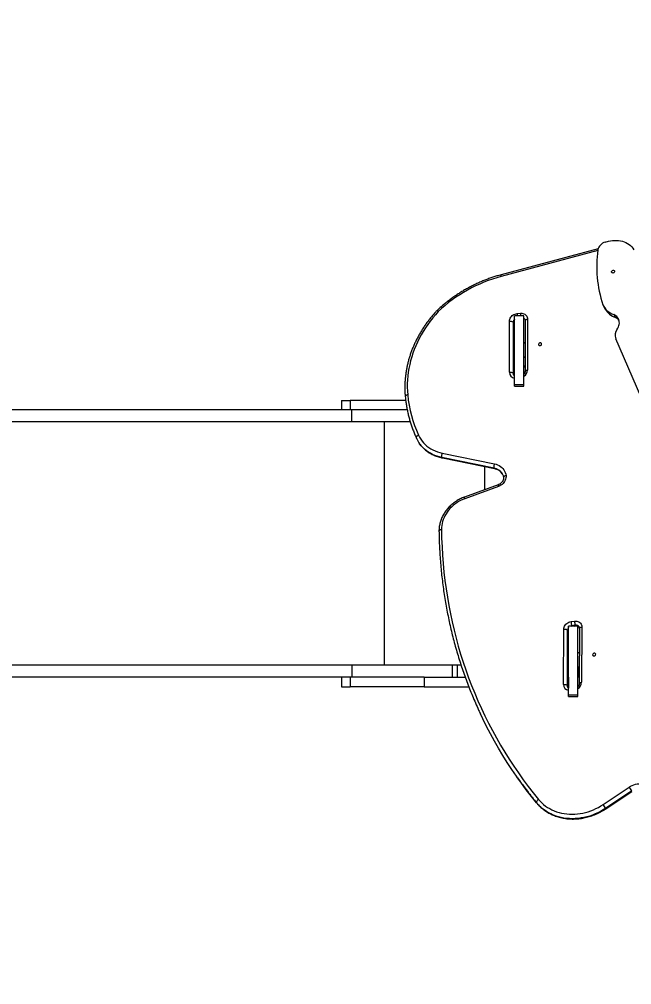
# Model space of a CAD drawing. Header units: millimetres. Extents: x -6431 to 4834, y -6422 to 4807.
# Drawn here: x -2488 to -1115, y -323 to 1842 of the extents above; entities that cross this region are included whole.
import ezdxf

# ---------------------------------------------------------------- set-up
doc = ezdxf.new("R2010")
doc.units = ezdxf.units.MM
for name, color, linetype in [('DIKOM_ОБЪЕКТ', 7, 'Continuous'), ('DIKOM_РАЗМЕР_ЗОНА', 7, 'Continuous'), ('DIKOM_РАЗМЕР_ОБЪЕКТА', 7, 'Continuous')]:
    doc.layers.add(name, color=color, linetype=linetype)
doc.styles.add('style1', font='arial.ttf', dxfattribs={"width": 0.8})
doc.dimstyles.new('1-50', dxfattribs={"dimtxt": 300, "dimasz": 200, "dimexe": 100, "dimexo": 0, "dimgap": 100, "dimtad": 0, "dimdec": 0, "dimtxsty": 'style1', "dimcen": 0, "dimclrd": 7, "dimclre": 7, "dimadec": 1, "dimazin": 2, "dimtfac": 1, "dimtdec": 0, "dimtmove": 1, "dimatfit": 3, "dimfxl": 0, "dimlwd": 25, "dimlwe": 18, "dimarcsym": 0})

# ---------------------------------------------------------------- blocks, each defined once
blk = doc.blocks.new('*D13')
at = {"layer": 'Defpoints', "color": 0, "transparency": 16777216}
for p in [(-3965.6, 378.4), (3334.4, -1220.4), (3334.4, -3843.4)]:
    blk.add_point(p, dxfattribs=at)
at = {"layer": 'DIKOM_РАЗМЕР_ОБЪЕКТА', "color": 7, "lineweight": 18, "transparency": 16777216}
for p, q in [((-3965.6, 378.4), (-3965.6, -3943.4)), ((3334.4, -1220.4), (3334.4, -3943.4))]:
    blk.add_line(p, q, dxfattribs=at)
at = {"layer": 'DIKOM_РАЗМЕР_ОБЪЕКТА', "color": 7, "lineweight": 25, "transparency": 16777216}
for p, q in [((-3765.6, -3843.4), (-182.1, -3843.4)), ((3134.4, -3843.4), (731.8, -3843.4))]:
    blk.add_line(p, q, dxfattribs=at)
at = {"layer": 'DIKOM_РАЗМЕР_ОБЪЕКТА', "color": 7, "transparency": 16777216}
for points in [[(-3765.6, -3810), (-3765.6, -3876.7), (-3965.6, -3843.4)], [(3134.4, -3810), (3134.4, -3876.7), (3334.4, -3843.4)]]:
    blk.add_solid(points, dxfattribs=at)
at = {"layer": 'DIKOM_РАЗМЕР_ОБЪЕКТА', "color": 0, "transparency": 16777216, "insert": (274.9, -3843.4), "char_height": 300, "attachment_point": 5, "style": 'style1'}
blk.add_mtext('7300', dxfattribs=at)
blk = doc.blocks.new('*D16')
at = {"layer": 'Defpoints', "color": 0, "transparency": 16777216}
for p in [(-5966.6, 409.6), (4834.4, -963.9), (4834.4, -6224.9)]:
    blk.add_point(p, dxfattribs=at)
at = {"layer": 'DIKOM_РАЗМЕР_ЗОНА', "color": 7, "lineweight": 18, "transparency": 16777216}
for p, q in [((-5966.6, 409.6), (-5966.6, -6324.9)), ((4834.4, -963.9), (4834.4, -6324.9))]:
    blk.add_line(p, q, dxfattribs=at)
at = {"layer": 'DIKOM_РАЗМЕР_ЗОНА', "color": 7, "lineweight": 25, "transparency": 16777216}
for p, q in [((-5766.6, -6224.9), (924.4, -6224.9)), ((4634.4, -6224.9), (2004.2, -6224.9))]:
    blk.add_line(p, q, dxfattribs=at)
at = {"layer": 'DIKOM_РАЗМЕР_ЗОНА', "color": 7, "transparency": 16777216}
for points in [[(-5766.6, -6191.5), (-5766.6, -6258.2), (-5966.6, -6224.9)], [(4634.4, -6191.5), (4634.4, -6258.2), (4834.4, -6224.9)]]:
    blk.add_solid(points, dxfattribs=at)
at = {"layer": 'DIKOM_РАЗМЕР_ЗОНА', "color": 0, "transparency": 16777216, "insert": (1464.3, -6224.9), "char_height": 300, "attachment_point": 5, "style": 'style1'}
blk.add_mtext('10800', dxfattribs=at)
blk = doc.blocks.new('*D14')
at = {"layer": 'Defpoints', "color": 0, "transparency": 16777216}
for p in [(-4591.6, 3116.9), (-1009, 3116.9), (-855.7, -3383)]:
    blk.add_point(p, dxfattribs=at)
at = {"layer": 'DIKOM_РАЗМЕР_ОБЪЕКТА', "color": 7, "lineweight": 18, "transparency": 16777216}
for p, q in [((-1009, 3116.9), (-4691.6, 3116.9)), ((-855.7, -3383), (-4691.6, -3383))]:
    blk.add_line(p, q, dxfattribs=at)
at = {"layer": 'DIKOM_РАЗМЕР_ОБЪЕКТА', "color": 7, "lineweight": 25, "transparency": 16777216}
for p, q in [((-4591.6, 2916.9), (-4591.6, 1246.2)), ((-4591.6, -3183), (-4591.6, 329))]:
    blk.add_line(p, q, dxfattribs=at)
at = {"layer": 'DIKOM_РАЗМЕР_ОБЪЕКТА', "color": 7, "transparency": 16777216}
for points in [[(-4624.9, 2916.9), (-4558.3, 2916.9), (-4591.6, 3116.9)], [(-4624.9, -3183), (-4558.3, -3183), (-4591.6, -3383)]]:
    blk.add_solid(points, dxfattribs=at)
at = {"layer": 'DIKOM_РАЗМЕР_ОБЪЕКТА', "color": 0, "transparency": 16777216, "insert": (-4591.6, 787.6), "char_height": 300, "attachment_point": 5, "rotation": 90, "style": 'style1'}
blk.add_mtext('6500', dxfattribs=at)
blk = doc.blocks.new('*D15')
at = {"layer": 'Defpoints', "color": 0, "transparency": 16777216}
for p in [(-6233.6, 4807.3), (-1204.9, 4807.3), (-909.7, -5506.6)]:
    blk.add_point(p, dxfattribs=at)
at = {"layer": 'DIKOM_РАЗМЕР_ЗОНА', "color": 7, "lineweight": 18, "transparency": 16777216}
for p, q in [((-1204.9, 4807.3), (-6333.6, 4807.3)), ((-909.7, -5506.6), (-6333.6, -5506.6))]:
    blk.add_line(p, q, dxfattribs=at)
at = {"layer": 'DIKOM_РАЗМЕР_ЗОНА', "color": 7, "lineweight": 25, "transparency": 16777216}
for p, q in [((-6233.6, 4607.3), (-6233.6, 1218.5)), ((-6233.6, -5306.6), (-6233.6, 138.7))]:
    blk.add_line(p, q, dxfattribs=at)
at = {"layer": 'DIKOM_РАЗМЕР_ЗОНА', "color": 7, "transparency": 16777216}
for points in [[(-6267, 4607.3), (-6200.3, 4607.3), (-6233.6, 4807.3)], [(-6267, -5306.6), (-6200.3, -5306.6), (-6233.6, -5506.6)]]:
    blk.add_solid(points, dxfattribs=at)
at = {"layer": 'DIKOM_РАЗМЕР_ЗОНА', "color": 0, "transparency": 16777216, "insert": (-6233.6, 678.6), "char_height": 300, "attachment_point": 5, "rotation": 90, "style": 'style1'}
blk.add_mtext('10300', dxfattribs=at)

msp = doc.modelspace()

# ---------------------------------------------------------------- linework, layer by layer
at = {"layer": 'DIKOM_ОБЪЕКТ', "color": 7, "linetype": 'Continuous', "lineweight": 15}
for p, q in [((-1174.1, 1342.3), (-1166.4, 1344.4)), ((-1189.8, 1327.6), (-1407.4, 1269.3)), ((-1190.5, 1323.5), (-1407.4, 1265.4)), ((-1177.6, 1199.1), (-1173.7, 1192.3)), ((-1356.1, 1176.9), (-1377.1, 1176.9)), ((-1377.1, 1022.9), (-1377.1, 1176.9)), ((-1371.3, 1182.3), (-1363.6, 1182.9)), ((-1356.1, 1022.9), (-1356.1, 1176.9)), ((-1348.2, 1169.8), (-1348.2, 1055.6)), ((-1154.9, 1179.9), (-1151, 1173.2)), ((-1388.7, 1050.5), (-1388.7, 1165.1)), ((-1380.2, 1162.8), (-1380.2, 1048.2)), ((-1379.9, 1162.4), (-1380.2, 1162.8)), ((-1379.9, 1047.8), (-1379.9, 1162.4)), ((-1379.7, 1046.9), (-1379.7, 1161.5)), ((-1353.4, 1166.6), (-1353.4, 1052.4)), ((-1377.1, 1106.2), (-1379.7, 1106.2)), ((-1355.8, 1116.2), (-1356.1, 1116.2)), ((-1059.6, 916), (-1150.4, 1125.7)), ((-1356.1, 1064.9), (-1353.4, 1064.9)), ((-1356.1, 1062.8), (-1353.4, 1062.8)), ((-1380.2, 1048.2), (-1379.9, 1047.8)), ((-1377.8, 1042.9), (-1377.1, 1042.9)), ((-1377.1, 1022.9), (-1356.1, 1022.9)), ((-1377.1, 1019.2), (-1377.1, 1022.9)), ((-1377.1, 1019.2), (-1356.1, 1019.2)), ((-1356.1, 1019.2), (-1356.1, 1022.9)), ((-1765.1, 987.2), (-1765.1, 966.2)), ((-1765.1, 987.2), (-1746.2, 987.2)), ((-1746.2, 987.2), (-1746.2, 966.2)), ((-1621.3, 987.2), (-1746.2, 987.2)), ((-1742, 966.2), (-3020.5, 966.2)), ((-1742, 939.2), (-1742, 966.2)), ((-1727.5, 966.2), (-1742, 966.2)), ((-1617.8, 966.2), (-1727.5, 966.2)), ((-1742, 939.2), (-3020.5, 939.2)), ((-1611.2, 939.2), (-1742, 939.2)), ((-1669.2, 393.2), (-1669.2, 939.2)), ((-1597.6, 903.1), (-1597.4, 902.7)), ((-1539.6, 869.1), (-1422.3, 845.4)), ((-1422.8, 835.4), (-1540.1, 859.2)), ((-1539.2, 858.4), (-1421.9, 834.6)), ((-1444.2, 787.2), (-1444.2, 839.2)), ((-1413.7, 798.3), (-1489.5, 770.6)), ((-1413.1, 794.6), (-1488.9, 766.9)), ((-1235.1, 481.2), (-1256.1, 481.2)), ((-1256.1, 327.3), (-1256.1, 481.2)), ((-1250.5, 491.3), (-1242.8, 492.2)), ((-1250, 481.2), (-1248.5, 481.5)), ((-1241, 482.9), (-1248.8, 481.9)), ((-1248.5, 481.5), (-1248.8, 481.9)), ((-1248.5, 481.5), (-1240.8, 482.4)), ((-1248.5, 481.5), (-1248.3, 481.2)), ((-1243.8, 481.2), (-1239.9, 481.7)), ((-1240.8, 482.4), (-1241, 482.9)), ((-1235.1, 327.3), (-1235.1, 481.2)), ((-1226.5, 479.1), (-1227, 355.1)), ((-1267.5, 350.2), (-1267, 474.2)), ((-1258.4, 471.9), (-1258.9, 347.8)), ((-1258.7, 347.4), (-1258.2, 471.5)), ((-1258.2, 471.5), (-1258.4, 471.9)), ((-1258.4, 346.6), (-1258, 470.6)), ((-1231.6, 476), (-1232.1, 352)), ((-1742, 393.2), (-3020.5, 393.2)), ((-1742, 393.2), (-1742, 366.2)), ((-1517, 393.2), (-1517, 366.2)), ((-1506.2, 393.2), (-1517, 393.2)), ((-1506.2, 393.2), (-1506.2, 366.2)), ((-1497.1, 393.2), (-1506.2, 393.2)), ((-1235.1, 369.2), (-1232.1, 369.2)), ((-1232.1, 369.2), (-1232.1, 387.7)), ((-1232.1, 369.2), (-1232.1, 367.1)), ((-1742, 366.2), (-3020.5, 366.2)), ((-1765.1, 366.2), (-1765.1, 345.2)), ((-1746.2, 366.2), (-1746.2, 345.2)), ((-1727.5, 366.2), (-1742, 366.2)), ((-1580.1, 366.2), (-1727.5, 366.2)), ((-1580.1, 366.2), (-1580.1, 345.2)), ((-1580.1, 366.2), (-1487.9, 366.2)), ((-1258.7, 347.4), (-1258.9, 347.8)), ((-1258.4, 366.2), (-1256.2, 366.2)), ((-1256.2, 366.2), (-1256.2, 345.2)), ((-1235.1, 367.1), (-1232.1, 367.1)), ((-1765.1, 345.2), (-1746.2, 345.2)), ((-1580.1, 345.2), (-1746.2, 345.2)), ((-1580.1, 345.2), (-1479.9, 345.2)), ((-1258.1, 345.2), (-1256.1, 345.2)), ((-1256.1, 345.2), (-1256.1, 342.1)), ((-1256.1, 327.3), (-1235.1, 327.3)), ((-1256.1, 323.5), (-1256.1, 327.3)), ((-1235.1, 323.5), (-1235.1, 327.3)), ((-1256.1, 323.5), (-1235.1, 323.5)), ((-1178.4, 81), (-1120.2, 119.9)), ((-1114.6, 111.3), (-1172.8, 72.4)), ((-1172.3, 71.4), (-1114.1, 110.3)), ((-1327.7, 84.5), (-1327.5, 84.3))]:
    msp.add_line(p, q, dxfattribs=at)
at = {"layer": 'DIKOM_ОБЪЕКТ', "color": 7, "linetype": 'Continuous', "lineweight": 15, "flags": 128}
for points in [[(-1166.4, 1344.4), (-1161.9, 1345.4), (-1157.4, 1346.1), (-1152.9, 1346.5), (-1148.4, 1346.5), (-1144, 1346.1), (-1139.7, 1345.5), (-1135.5, 1344.5), (-1131.4, 1343.1), (-1127.5, 1341.5), (-1123.9, 1339.5), (-1120.4, 1337.2), (-1117.3, 1334.7), (-1114.3, 1331.9), (-1111.7, 1328.8), (-1109.4, 1325.6)], [(-1159.2, 1274.6), (-1159.5, 1275.5), (-1159.5, 1276.5), (-1159.1, 1277.5), (-1158.4, 1278.4), (-1157.4, 1279.1), (-1156.3, 1279.4), (-1155.2, 1279.4), (-1154.2, 1279.1), (-1153.4, 1278.5), (-1152.9, 1277.6), (-1152.8, 1276.6), (-1153, 1275.6), (-1153.6, 1274.7), (-1154.4, 1273.9), (-1155.5, 1273.4), (-1156.6, 1273.2), (-1157.6, 1273.4), (-1158.5, 1273.8), (-1159.2, 1274.6)], [(-1407.4, 1265.4), (-1407.6, 1266.6), (-1407.7, 1267.6), (-1407.7, 1268.4), (-1407.6, 1269), (-1407.5, 1269.3), (-1407.4, 1269.3)], [(-1548.3, 1186.8), (-1554.6, 1179.8), (-1560.6, 1172.7), (-1566.4, 1165.3), (-1571.9, 1157.8), (-1577.1, 1150.2), (-1582, 1142.4), (-1586.6, 1134.5), (-1590.9, 1126.4), (-1595, 1118.3), (-1598.7, 1110.1), (-1602.1, 1101.8), (-1605.1, 1093.4), (-1607.9, 1085), (-1610.3, 1076.5), (-1612.4, 1068), (-1614.1, 1059.4), (-1615.5, 1050.9), (-1616.6, 1042.3), (-1617.3, 1033.8), (-1617.7, 1025.3), (-1617.8, 1016.8), (-1617.5, 1008.4), (-1616.8, 1000)], [(-1388.7, 1165.1), (-1388.6, 1167.4), (-1388, 1169.6), (-1387.1, 1171.8), (-1385.9, 1173.9), (-1384.4, 1175.8), (-1382.7, 1177.6), (-1380.7, 1179.1), (-1378.5, 1180.4), (-1376.2, 1181.3), (-1373.8, 1182), (-1371.3, 1182.3)], [(-1363.6, 1182.9), (-1361.2, 1182.9), (-1358.8, 1182.5), (-1356.5, 1181.8), (-1354.5, 1180.8), (-1352.6, 1179.5), (-1351.1, 1177.9), (-1349.8, 1176.1), (-1348.9, 1174.1), (-1348.4, 1172), (-1348.2, 1169.8)], [(-1353.4, 1166.6), (-1353.3, 1167), (-1353, 1167.7), (-1352.4, 1168.2), (-1351.6, 1168.8), (-1350.6, 1169.2), (-1349.5, 1169.5), (-1348.2, 1169.8)], [(-1147.2, 1147.3), (-1145.5, 1149.8), (-1144.2, 1152.5), (-1143.2, 1155.2), (-1142.5, 1158), (-1142.2, 1160.8), (-1142.3, 1163.5), (-1142.8, 1166.2), (-1143.6, 1168.8), (-1144.7, 1171.2), (-1146.2, 1173.4), (-1148, 1175.5), (-1150.1, 1177.2), (-1152.4, 1178.7), (-1154.9, 1179.9)], [(-1388.7, 1165.1), (-1387.4, 1165.2), (-1386, 1165.2), (-1384.7, 1165.1), (-1383.4, 1164.8), (-1382.3, 1164.4), (-1381.4, 1164), (-1380.6, 1163.4), (-1380.2, 1162.8)], [(-1379.9, 1162.4), (-1379.7, 1161.8), (-1379.7, 1161.5)], [(-1356.1, 1115.3), (-1356.1, 1115.7), (-1355.9, 1116), (-1355.6, 1116.4), (-1355.1, 1116.7), (-1354.6, 1117), (-1353.9, 1117.2), (-1353.4, 1117.4)], [(-1316.9, 1115.1), (-1317.6, 1115.9), (-1318.5, 1116.4), (-1319.6, 1116.5), (-1320.7, 1116.3), (-1321.7, 1115.8), (-1322.6, 1115), (-1323.1, 1114.1), (-1323.4, 1113.1), (-1323.2, 1112.1), (-1322.7, 1111.2), (-1321.9, 1110.6), (-1320.9, 1110.3), (-1319.8, 1110.3), (-1318.7, 1110.6), (-1317.8, 1111.3), (-1317.1, 1112.2), (-1316.7, 1113.2), (-1316.6, 1114.2), (-1316.9, 1115.1)], [(-1356.1, 1083.4), (-1356.1, 1083.8), (-1355.9, 1084.2), (-1355.6, 1084.5), (-1355.1, 1084.8), (-1354.6, 1085.1), (-1353.9, 1085.3), (-1353.4, 1085.5)], [(-1388.7, 1050.5), (-1387.4, 1050.6), (-1386, 1050.6), (-1384.7, 1050.5), (-1383.4, 1050.2), (-1382.3, 1049.8), (-1381.4, 1049.4), (-1380.6, 1048.8), (-1380.2, 1048.2)], [(-1379.9, 1047.8), (-1379.7, 1047.2), (-1379.7, 1047)], [(-1353.4, 1052.5), (-1353.3, 1052.9), (-1353, 1053.5), (-1352.4, 1054.1), (-1351.6, 1054.6), (-1350.6, 1055), (-1349.5, 1055.4), (-1348.2, 1055.6)], [(-1616.8, 1000), (-1618.2, 999.6), (-1619.4, 999.2), (-1620.5, 998.6), (-1621.4, 997.9), (-1622, 997.2), (-1622.3, 996.5), (-1622.3, 995.9)], [(-1592.7, 909.6), (-1594, 908.9), (-1595.1, 908.1), (-1596.1, 907.2), (-1596.9, 906.3), (-1597.4, 905.4), (-1597.7, 904.5), (-1597.8, 903.7), (-1597.6, 903.1)], [(-1592.7, 909.6), (-1590.4, 904.9), (-1587.7, 900.5), (-1584.7, 896.3), (-1581.4, 892.3), (-1577.7, 888.5), (-1573.8, 885), (-1569.6, 881.8), (-1565.1, 878.9), (-1560.4, 876.3), (-1555.5, 874), (-1550.4, 872.1), (-1545.1, 870.4), (-1539.6, 869.1)], [(-1540.1, 859.2), (-1545.6, 860.5), (-1550.9, 862.1), (-1556.1, 864), (-1561.1, 866.2), (-1565.9, 868.8), (-1570.5, 871.6), (-1574.8, 874.6), (-1578.9, 878), (-1582.7, 881.6), (-1586.3, 885.4), (-1589.6, 889.5), (-1590.8, 891.2)], [(-1539.6, 869.1), (-1540.1, 867.8), (-1540.4, 866.4), (-1540.7, 864.9), (-1540.8, 863.5), (-1540.8, 862.2), (-1540.7, 861), (-1540.5, 860), (-1540.1, 859.2)], [(-1422.3, 845.4), (-1422.8, 844), (-1423.1, 842.6), (-1423.4, 841.1), (-1423.5, 839.7), (-1423.5, 838.4), (-1423.4, 837.2), (-1423.2, 836.2), (-1422.8, 835.4)], [(-1422.3, 845.4), (-1418.7, 844.4), (-1415.2, 843.1), (-1411.9, 841.5), (-1408.8, 839.5), (-1406, 837.3), (-1403.6, 834.7), (-1401.4, 832), (-1399.6, 828.9), (-1398.2, 825.7), (-1397.1, 822.3), (-1396.4, 818.8)], [(-1396.4, 818.8), (-1396.3, 816.2), (-1396.5, 813.5), (-1397.2, 810.8), (-1398.2, 808.2), (-1399.5, 805.7), (-1401.1, 803.3), (-1403.1, 801.1), (-1405.3, 799.1), (-1407.7, 797.3), (-1410.3, 795.8), (-1413.1, 794.6)], [(-1413.1, 794.6), (-1413.4, 795.8), (-1413.6, 796.7), (-1413.8, 797.5), (-1413.8, 798), (-1413.7, 798.3), (-1413.7, 798.3)], [(-1488.9, 766.9), (-1493.6, 765.1), (-1498.1, 762.9), (-1502.6, 760.5), (-1506.9, 757.8), (-1511, 754.9), (-1514.9, 751.7), (-1518.6, 748.3), (-1522.1, 744.7), (-1525.3, 741), (-1528.3, 737), (-1530.9, 733), (-1533.3, 728.8), (-1535.4, 724.4), (-1537.2, 720.1), (-1538.6, 715.6), (-1539.8, 711.1), (-1540.6, 706.6), (-1541, 702.1), (-1541.1, 697.6)], [(-1488.9, 766.9), (-1489.2, 768.1), (-1489.4, 769), (-1489.6, 769.8), (-1489.6, 770.3), (-1489.6, 770.6), (-1489.5, 770.6)], [(-1541.1, 697.6), (-1542.5, 697.3), (-1543.7, 696.9), (-1544.8, 696.5), (-1545.7, 695.9), (-1546.3, 695.3), (-1546.6, 694.6), (-1546.7, 694.1)], [(-1541.1, 697.6), (-1540.7, 678.4), (-1539.9, 659.3), (-1538.8, 640.3), (-1537.3, 621.3), (-1535.5, 602.4), (-1533.3, 583.5), (-1530.8, 564.8), (-1527.9, 546.1), (-1524.7, 527.5), (-1521.1, 509), (-1517.2, 490.6), (-1512.9, 472.3), (-1508.3, 454.2), (-1503.4, 436.1), (-1498.1, 418.2), (-1492.4, 400.4), (-1486.5, 382.7), (-1480.2, 365.1), (-1473.5, 347.7), (-1466.6, 330.5), (-1459.3, 313.4), (-1451.6, 296.4), (-1443.7, 279.6), (-1435.4, 263), (-1426.8, 246.6), (-1417.9, 230.3), (-1408.6, 214.2), (-1399.1, 198.3), (-1389.2, 182.6), (-1379, 167), (-1368.5, 151.7), (-1357.8, 136.6), (-1346.7, 121.6), (-1335.3, 106.9), (-1323.6, 92.4)], [(-1267, 474.2), (-1266.8, 476.6), (-1266.2, 479), (-1265.2, 481.3), (-1263.8, 483.5), (-1262.2, 485.5), (-1260.2, 487.2), (-1258, 488.7), (-1255.6, 489.9), (-1253.1, 490.8), (-1250.5, 491.3)], [(-1248.8, 481.9), (-1250.6, 481.5), (-1251.6, 481.2)], [(-1242.8, 492.2), (-1240.2, 492.3), (-1237.7, 492.1), (-1235.4, 491.5), (-1233.2, 490.5), (-1231.2, 489.2), (-1229.6, 487.6), (-1228.2, 485.8), (-1227.2, 483.7), (-1226.6, 481.5), (-1226.5, 479.1)], [(-1231.6, 476), (-1231.6, 476.4), (-1231.3, 477.1), (-1230.7, 477.6), (-1229.9, 478.2), (-1228.9, 478.6), (-1227.7, 478.9), (-1226.5, 479.1)], [(-1267, 474.2), (-1265.7, 474.3), (-1264.3, 474.3), (-1263, 474.2), (-1261.7, 473.9), (-1260.6, 473.5), (-1259.7, 473.1), (-1258.9, 472.5), (-1258.4, 471.9)], [(-1258.2, 471.5), (-1258, 470.8), (-1258, 470.6)], [(-1235.1, 419.6), (-1235.1, 420), (-1234.9, 420.4), (-1234.6, 420.7), (-1234.1, 421), (-1233.6, 421.3), (-1232.9, 421.6), (-1232.2, 421.7), (-1231.9, 421.8)], [(-1195.7, 419), (-1196.3, 419.7), (-1197.2, 420.2), (-1198.3, 420.3), (-1199.4, 420.1), (-1200.4, 419.6), (-1201.3, 418.9), (-1201.8, 417.9), (-1202.1, 416.9), (-1201.9, 415.9), (-1201.4, 415.1), (-1200.6, 414.4), (-1199.6, 414.1), (-1198.5, 414.1), (-1197.4, 414.5), (-1196.5, 415.1), (-1195.8, 416), (-1195.4, 417), (-1195.3, 418), (-1195.7, 419)], [(-1517, 393.2), (-1528.1, 393.2), (-1539.2, 393.2), (-1550.3, 393.2), (-1561.3, 393.2), (-1572.3, 393.2), (-1583.2, 393.2), (-1594.1, 393.2), (-1604.9, 393.2), (-1615.6, 393.2), (-1626.2, 393.2), (-1636.7, 393.2), (-1647.1, 393.2), (-1657.3, 393.2), (-1667.4, 393.2), (-1677.4, 393.2), (-1687.2, 393.2), (-1696.8, 393.2), (-1706.2, 393.2), (-1715.5, 393.2), (-1724.5, 393.2), (-1733.3, 393.2), (-1742, 393.2)], [(-1235.1, 387.7), (-1235.1, 388.1), (-1234.9, 388.5), (-1234.6, 388.8), (-1234.1, 389.2), (-1233.6, 389.4), (-1232.9, 389.7), (-1232.2, 389.9), (-1232, 389.9)], [(-1267.5, 350.2), (-1266.2, 350.3), (-1264.8, 350.2), (-1263.5, 350.1), (-1262.2, 349.8), (-1261.1, 349.5), (-1260.2, 349), (-1259.4, 348.4), (-1258.9, 347.8)], [(-1258.7, 347.4), (-1258.5, 346.8), (-1258.4, 346.6)], [(-1232.1, 352), (-1232.1, 352.4), (-1231.8, 353), (-1231.2, 353.6), (-1230.4, 354.1), (-1229.4, 354.5), (-1228.2, 354.9), (-1227, 355.1)], [(-1370.5, 140.8), (-1372.8, 144.2), (-1383.4, 159.6), (-1393.6, 175.2), (-1403.5, 191), (-1413.2, 207), (-1422.5, 223.2), (-1431.4, 239.6), (-1440.1, 256.2), (-1448.4, 272.9), (-1453.7, 284)], [(-1327.7, 84.5), (-1339.4, 99.1), (-1350.9, 113.9), (-1362, 129), (-1370.5, 140.8)], [(-1120.2, 119.9), (-1116.9, 121.9), (-1113.5, 123.7), (-1109.9, 125.1), (-1106.3, 126.3), (-1102.5, 127.1), (-1098.8, 127.6), (-1095.1, 127.8), (-1091.4, 127.7), (-1087.8, 127.2), (-1084.3, 126.4), (-1081, 125.3)], [(-1323.6, 92.4), (-1324.8, 91.5), (-1325.8, 90.4), (-1326.6, 89.3), (-1327.3, 88.2), (-1327.7, 87.2), (-1328, 86.2), (-1327.9, 85.3), (-1327.7, 84.5)], [(-1323.6, 92.4), (-1320.1, 88.3), (-1316.2, 84.5), (-1312.1, 80.9), (-1307.8, 77.5), (-1303.3, 74.4), (-1298.5, 71.6), (-1293.5, 69), (-1288.3, 66.8), (-1283, 64.8), (-1277.5, 63.1), (-1271.9, 61.7), (-1266.2, 60.6), (-1260.3, 59.8), (-1254.4, 59.4), (-1248.4, 59.2), (-1242.4, 59.4), (-1236.3, 59.8), (-1230.3, 60.6), (-1224.2, 61.7), (-1218.2, 63.1), (-1212.2, 64.8), (-1206.3, 66.8), (-1200.5, 69.1), (-1194.8, 71.7), (-1189.2, 74.5), (-1183.7, 77.6), (-1178.4, 81)], [(-1172.8, 72.4), (-1178.4, 68.8), (-1184.2, 65.5), (-1190.2, 62.4), (-1196.3, 59.7), (-1202.5, 57.3), (-1208.8, 55.1), (-1215.2, 53.3), (-1221.6, 51.8), (-1228.1, 50.7), (-1234.5, 49.8), (-1241, 49.3), (-1247.4, 49.1), (-1253.8, 49.3), (-1260.1, 49.8), (-1266.4, 50.6), (-1272.5, 51.8), (-1278.5, 53.3), (-1284.3, 55.1), (-1290, 57.2), (-1295.5, 59.6), (-1300.8, 62.4), (-1305.9, 65.4), (-1310.8, 68.7), (-1315.4, 72.3), (-1319.8, 76.1), (-1323.9, 80.2), (-1327.7, 84.5)]]:
    msp.add_lwpolyline(points, dxfattribs=at)
at = {"layer": 'DIKOM_ОБЪЕКТ', "color": 7, "linetype": 'Continuous', "lineweight": 15}
for centre, radius, start, end in [((-919.4, 1287.6), 273.5, 172.1403, 198.2129), ((-1168.9, 1321.2), 21.8, 103.9526, 170.0247), ((-1321, 945), 331.9, 105.084, 133.2169), ((-1139.2, 1221.5), 44.5, 205.8532, 249.2622), ((-1135.2, 1215), 44.7, 210.408, 249.213), ((-1370.4, 1162.6), 9.73, 133.5956, 178.5842), ((-1345.6, 1180.8), 25.8, 176.7028, 188.7558), ((-1338, 1181.4), 25.7, 176.6719, 190.0066), ((-1360.6, 1165.8), 7.48, 29.8865, 53.5805), ((-1360.3, 1165.4), 7.5, 29.9089, 55.9564), ((-1158.4, 1154.1), 20.4, 42.0501, 68.9252), ((-1370.2, 1162.2), 9.68, 135.6222, 178.6392), ((-1130.1, 1133.7), 21.8, 141.5198, 201.3968), ((-1375.6, 1050.7), 13.2, 180.5728, 263.0881), ((-1372.6, 1048.2), 7.53, 179.6219, 209.2713), ((-1372.4, 1047.7), 7.53, 179.6185, 209.8104), ((-1365.6, 1056.3), 17.4, 302.7899, 357.5289), ((-1334, 1027), 284.1, 185.4567, 204.4099), ((-1530.9, 933.3), 73.2, 204.8241, 215.1307), ((-1538.9, 859.8), 1.39, 203.6634, 256.4186), ((-1427.7, 809.1), 26.8, 31.2932, 79.5603), ((-1421.6, 836), 1.39, 203.6812, 256.3057), ((-1248.9, 471.7), 9.58, 139.4135, 178.5679), ((-1248.7, 471.2), 9.52, 141.7388, 178.6315), ((-1228.2, 490.7), 22.3, 178.5226, 203.1334), ((-1220.5, 491.6), 22.3, 178.5223, 203.1331), ((-1239.6, 474.5), 8.51, 31.6199, 99.5725), ((-1239.4, 474), 8.52, 32.1058, 99.5563), ((-1239.8, 482.7), 1.05, 196.1235, 261.889), ((-1231.6, 387.7), 0.553, 136.3893, 177.2687), ((-1254.4, 350.2), 13.2, 180.2852, 262.2128), ((-1251.4, 347.8), 7.54, 179.3845, 209.231), ((-1251.2, 347.3), 7.54, 179.3813, 209.7427), ((-1244.4, 355.9), 17.5, 302.0125, 357.2885), ((-1235.4, 38.4), 141.1, 31.1258, 35.3075), ((-1293.6, -0.6), 141.1, 31.1258, 35.3078), ((-1174.9, 70.8), 2.67, 13.8501, 37.3966)]:
    msp.add_arc(centre, radius, start, end, dxfattribs=at)
for points, knots in [([(-1407.4, 1269.3), (-1409, 1268.8), (-1413.7, 1267.6), (-1421.4, 1265.2), (-1430.5, 1262.2), (-1439.5, 1259), (-1448.5, 1255.4), (-1457.3, 1251.6), (-1466, 1247.6), (-1474.6, 1243.3), (-1483.1, 1238.7), (-1491.5, 1234), (-1499.7, 1229), (-1507.8, 1223.7), (-1515.8, 1218.3), (-1523.5, 1212.6), (-1531.1, 1206.7), (-1538.5, 1200.6), (-1545.4, 1194.6), (-1549.7, 1190.6), (-1551.7, 1188.7)], [0, 0, 0, 0, 0.030532, 0.088056, 0.145582, 0.203109, 0.260638, 0.318168, 0.375699, 0.433231, 0.490763, 0.548296, 0.605829, 0.663363, 0.720897, 0.778431, 0.835965, 0.893499, 0.951033, 1, 1, 1, 1]), ([(-1551.7, 1188.7), (-1552.5, 1187.9), (-1555.3, 1184.9), (-1560, 1179.5), (-1565.7, 1172.6), (-1571.2, 1165.5), (-1576.4, 1158.3), (-1581.4, 1151), (-1586.2, 1143.5), (-1590.6, 1135.9), (-1594.8, 1128.2), (-1598.8, 1120.4), (-1602.4, 1112.6), (-1605.8, 1104.6), (-1608.9, 1096.6), (-1611.7, 1088.5), (-1614.2, 1080.4), (-1616.4, 1072.2), (-1618.3, 1064), (-1619.9, 1055.8), (-1621.2, 1047.6), (-1622.2, 1039.4), (-1622.9, 1031.2), (-1623.3, 1023), (-1623.4, 1014.8), (-1623.2, 1006.7), (-1622.8, 1000.4), (-1622.4, 996.8), (-1622.3, 995.9)], [0, 0, 0, 0, 0.015345, 0.055847, 0.096349, 0.136851, 0.17735, 0.217847, 0.258341, 0.298831, 0.339319, 0.379802, 0.42028, 0.460754, 0.501221, 0.541681, 0.582135, 0.622581, 0.663018, 0.703447, 0.743866, 0.784274, 0.824672, 0.86506, 0.905435, 0.945799, 0.986152, 1, 1, 1, 1]), ([(-1548.3, 1186.8), (-1548.3, 1186.8), (-1548.7, 1187.1), (-1549.6, 1187.9), (-1550.7, 1188.6), (-1551.5, 1188.9), (-1551.6, 1188.7), (-1551.6, 1188.7)], [0, 0, 0, 0, 0.007923, 0.211465, 0.531761, 0.851853, 1, 1, 1, 1]), ([(-1356.1, 1171.3), (-1355.8, 1171.1), (-1355.1, 1170.7), (-1354.4, 1170), (-1354, 1169.4), (-1353.9, 1169.1)], [0, 0, 0, 0, 0.313632, 0.691864, 1, 1, 1, 1]), ([(-1354.1, 1169.5), (-1354.1, 1169.5), (-1353.8, 1169), (-1353.5, 1168.1), (-1353.4, 1167.2), (-1353.4, 1166.7), (-1353.4, 1166.6)], [0, 0, 0, 0, 0.101598, 0.550559, 0.932203, 1, 1, 1, 1]), ([(-1379.7, 1161.5), (-1379.7, 1161.7), (-1379.6, 1162.3), (-1379.5, 1163.5), (-1378.9, 1164.9), (-1378.2, 1166.3), (-1377.5, 1167.2), (-1377.1, 1167.6)], [0, 0, 0, 0, 0.096674, 0.334236, 0.56332, 0.785647, 1, 1, 1, 1]), ([(-1378.9, 1044), (-1379.1, 1044.3), (-1379.4, 1045), (-1379.6, 1046), (-1379.7, 1046.7), (-1379.7, 1046.9)], [0, 0, 0, 0, 0.382571, 0.774145, 1, 1, 1, 1]), ([(-1377.1, 1042.4), (-1377.2, 1042.5), (-1377.7, 1042.7), (-1378.4, 1043.4), (-1379, 1044), (-1379.1, 1044.4), (-1379.2, 1044.5)], [0, 0, 0, 0, 0.092664, 0.494621, 0.923363, 1, 1, 1, 1]), ([(-1353.4, 1052.4), (-1353.4, 1052.3), (-1353.4, 1051.6), (-1353.6, 1050.5), (-1354.1, 1049.1), (-1354.9, 1047.7), (-1355.6, 1046.7), (-1356.1, 1046.2), (-1356.1, 1046.1)], [0, 0, 0, 0, 0.092156, 0.318608, 0.536996, 0.74892, 0.957372, 1, 1, 1, 1]), ([(-1622.3, 995.9), (-1622.2, 994.2), (-1621.7, 989.3), (-1620.6, 981.2), (-1619, 971.7), (-1617.2, 962.3), (-1615, 952.9), (-1612.6, 943.7), (-1609.8, 934.6), (-1606.7, 925.6), (-1603.4, 916.7), (-1600.3, 909.2), (-1598.3, 904.7), (-1597.6, 903.1)], [0, 0, 0, 0, 0.052809, 0.151986, 0.251154, 0.350306, 0.449444, 0.548568, 0.647679, 0.746778, 0.845866, 0.944945, 1, 1, 1, 1]), ([(-1590.6, 891), (-1590, 890.1), (-1588.4, 887.9), (-1585.6, 884.5), (-1582.2, 880.9), (-1578.6, 877.5), (-1574.8, 874.4), (-1570.8, 871.5), (-1566.6, 868.8), (-1562.1, 866.4), (-1557.5, 864.2), (-1552.8, 862.2), (-1547.9, 860.6), (-1543.4, 859.3), (-1540.4, 858.7), (-1539.2, 858.4)], [0, 0, 0, 0, 0.055432, 0.13571, 0.216015, 0.296363, 0.37677, 0.457247, 0.537803, 0.618445, 0.699175, 0.779995, 0.860902, 0.941894, 1, 1, 1, 1]), ([(-1421.9, 834.6), (-1421.4, 834.5), (-1420, 834.2), (-1417.8, 833.5), (-1415.2, 832.5), (-1412.8, 831.2), (-1410.6, 829.6), (-1408.6, 827.9), (-1406.8, 825.9), (-1405.5, 824.3), (-1405, 823.3), (-1404.8, 823)], [0, 0, 0, 0, 0.060769, 0.186253, 0.312138, 0.43884, 0.566521, 0.695318, 0.825266, 0.956265, 1, 1, 1, 1]), ([(-1404.8, 823), (-1404.5, 822.5), (-1403.8, 821.2), (-1402.9, 819), (-1402.2, 816.6), (-1402, 815), (-1401.9, 814.3)], [0, 0, 0, 0, 0.194229, 0.485631, 0.776292, 1, 1, 1, 1]), ([(-1401.9, 814.7), (-1401.9, 814.5), (-1401.8, 813.6), (-1401.9, 812.2), (-1402.2, 810.3), (-1402.8, 808.4), (-1403.7, 806.6), (-1404.8, 804.9), (-1406.2, 803.2), (-1407.7, 801.7), (-1409.5, 800.4), (-1411.3, 799.3), (-1412.8, 798.7), (-1413.6, 798.4), (-1413.7, 798.3)], [0, 0, 0, 0, 0.042219, 0.142894, 0.241189, 0.337055, 0.431274, 0.524438, 0.616956, 0.709081, 0.800965, 0.892687, 0.979568, 1, 1, 1, 1]), ([(-1396.4, 818.8), (-1396.5, 818.8), (-1397, 818.7), (-1398.3, 818.3), (-1400.1, 817.5), (-1401.4, 816.3), (-1402, 815.3), (-1401.9, 814.7), (-1401.8, 814.6)], [0, 0, 0, 0, 0.014378, 0.162797, 0.41013, 0.657452, 0.904774, 1, 1, 1, 1]), ([(-1489.5, 770.6), (-1490.4, 770.3), (-1492.8, 769.4), (-1496.7, 767.7), (-1501.2, 765.4), (-1505.6, 762.9), (-1509.9, 760.2), (-1513.9, 757.2), (-1517.9, 754.1), (-1521.6, 750.7), (-1525.1, 747.1), (-1528.4, 743.4), (-1531.4, 739.5), (-1534.2, 735.5), (-1536.7, 731.3), (-1539, 727), (-1541, 722.7), (-1542.7, 718.2), (-1544.1, 713.7), (-1545.2, 709.2), (-1546, 704.6), (-1546.5, 700), (-1546.7, 696.5), (-1546.7, 694.6), (-1546.7, 694.1)], [0, 0, 0, 0, 0.026104, 0.074143, 0.122192, 0.170248, 0.218311, 0.266376, 0.314445, 0.362514, 0.410581, 0.458644, 0.5067, 0.554744, 0.602772, 0.650777, 0.698754, 0.746695, 0.794593, 0.842439, 0.890227, 0.937949, 0.9856, 1, 1, 1, 1]), ([(-1546.7, 694.1), (-1546.6, 691), (-1546.5, 681.8), (-1546, 666.7), (-1545.2, 648.9), (-1544, 631.1), (-1542.6, 613.4), (-1540.8, 595.7), (-1538.7, 578.1), (-1536.3, 560.5), (-1533.7, 543.1), (-1530.7, 525.7), (-1527.4, 508.4), (-1523.8, 491.1), (-1520, 474), (-1515.8, 457), (-1511.3, 440), (-1506.5, 423.2), (-1501.5, 406.5), (-1496.1, 389.9), (-1490.5, 373.4), (-1484.5, 357), (-1478.3, 340.7), (-1471.8, 324.6), (-1464.9, 308.6), (-1458.9, 295.1), (-1455.1, 287), (-1453.8, 284.1)], [0, 0, 0, 0, 0.021937, 0.063484, 0.10503, 0.146575, 0.188119, 0.229662, 0.271204, 0.312744, 0.354284, 0.395823, 0.43736, 0.478897, 0.520432, 0.561967, 0.6035, 0.645033, 0.686565, 0.728096, 0.769626, 0.811156, 0.852685, 0.894214, 0.935742, 0.977269, 1, 1, 1, 1]), ([(-1239.9, 481.7), (-1239.7, 481.7), (-1238.9, 481.8), (-1237.6, 481.8), (-1236.4, 481.6), (-1235.7, 481.3), (-1235.5, 481.2)], [0, 0, 0, 0, 0.14779, 0.474621, 0.803553, 1, 1, 1, 1]), ([(-1235.1, 481.1), (-1235.1, 481.1), (-1234.6, 480.9), (-1233.8, 480.4), (-1232.9, 479.7), (-1232.5, 479.1), (-1232.3, 478.9)], [0, 0, 0, 0, 0.043764, 0.365844, 0.703529, 1, 1, 1, 1]), ([(-1232.4, 479), (-1232.2, 478.6), (-1231.9, 478), (-1231.7, 477), (-1231.6, 476.3), (-1231.6, 476)], [0, 0, 0, 0, 0.378795, 0.773606, 1, 1, 1, 1]), ([(-1258, 470.6), (-1257.9, 470.8), (-1257.9, 471.4), (-1257.7, 472.5), (-1257.2, 474), (-1256.7, 475), (-1256.2, 475.6), (-1256.1, 475.7)], [0, 0, 0, 0, 0.115285, 0.398267, 0.671269, 0.936284, 1, 1, 1, 1]), ([(-1257.7, 343.6), (-1257.9, 343.9), (-1258.2, 344.6), (-1258.4, 345.6), (-1258.4, 346.3), (-1258.4, 346.6)], [0, 0, 0, 0, 0.3888, 0.777252, 1, 1, 1, 1]), ([(-1232.1, 352), (-1232.1, 351.8), (-1232.2, 351.2), (-1232.4, 350), (-1232.9, 348.6), (-1233.7, 347.2), (-1234.4, 346.2), (-1235, 345.6), (-1235.1, 345.5)], [0, 0, 0, 0, 0.089253, 0.308337, 0.519696, 0.724871, 0.926729, 1, 1, 1, 1]), ([(-1256.1, 342.1), (-1256.2, 342.1), (-1256.6, 342.4), (-1257.2, 343), (-1257.7, 343.6), (-1257.9, 344), (-1258, 344.1)], [0, 0, 0, 0, 0.027588, 0.462821, 0.92719, 1, 1, 1, 1]), ([(-1370.4, 140.6), (-1367.4, 136.5), (-1361.1, 127.6), (-1351.1, 114.2), (-1340.7, 100.7), (-1332.8, 90.7), (-1328.4, 85.4), (-1327.5, 84.3)], [0, 0, 0, 0, 0.216166, 0.46176, 0.707355, 0.940033, 1, 1, 1, 1]), ([(-1327.5, 84.3), (-1326.8, 83.5), (-1325.1, 81.4), (-1322, 78.1), (-1318.1, 74.4), (-1314, 70.9), (-1309.6, 67.6), (-1305.1, 64.5), (-1300.4, 61.7), (-1295.5, 59.2), (-1290.4, 56.9), (-1285.1, 54.8), (-1279.8, 53.1), (-1274.3, 51.6), (-1268.6, 50.4), (-1262.9, 49.4), (-1257.1, 48.8), (-1251.3, 48.4), (-1245.4, 48.3), (-1239.4, 48.5), (-1233.4, 49), (-1227.5, 49.8), (-1221.5, 50.8), (-1215.6, 52.1), (-1209.7, 53.8), (-1203.8, 55.6), (-1198.1, 57.8), (-1192.4, 60.2), (-1186.8, 62.8), (-1181.4, 65.8), (-1176.5, 68.6), (-1173.6, 70.6), (-1172.3, 71.4)], [0, 0, 0, 0, 0.0186, 0.052471, 0.086353, 0.120254, 0.154178, 0.188128, 0.222105, 0.256111, 0.290146, 0.32421, 0.358303, 0.392422, 0.426566, 0.460734, 0.494922, 0.52913, 0.563354, 0.597592, 0.631843, 0.666105, 0.700375, 0.734654, 0.768938, 0.803228, 0.837522, 0.87182, 0.90612, 0.940423, 0.974729, 1, 1, 1, 1])]:
    msp.add_open_spline(points, degree=3, knots=knots, dxfattribs=at)

# ---------------------------------------------------------------- dimensions: what is measured, and where the dimension line sits
at = {"layer": 'DIKOM_РАЗМЕР_ЗОНА'}
dim = msp.add_linear_dim(base=(-6233.6, 4807.3), p1=(-909.7, -5506.6), p2=(-1204.9, 4807.3), angle=90, text='10300', dimstyle='1-50', override={"dimscale": 1, "dimtix": 0, "dimtofl": 1, "dimtmove": 1, "dimatfit": 3}, dxfattribs=at)
dim.commit()
dim.dimension.update_dxf_attribs({"geometry": '*D15', "text_midpoint": (-6233.6, 678.6), "dimtype": 160})
dim = msp.add_linear_dim(base=(4834.4, -6224.9), p1=(-5966.6, 409.6), p2=(4834.4, -963.9), text='10800', dimstyle='1-50', override={"dimscale": 1, "dimtix": 0, "dimtofl": 1, "dimtmove": 1, "dimatfit": 3}, dxfattribs=at)
dim.commit()
dim.dimension.update_dxf_attribs({"geometry": '*D16', "text_midpoint": (1464.3, -6224.9), "dimtype": 160})
at = {"layer": 'DIKOM_РАЗМЕР_ОБЪЕКТА'}
dim = msp.add_linear_dim(base=(-4591.6, 3116.9), p1=(-855.7, -3383), p2=(-1009, 3116.9), angle=90, dimstyle='1-50', override={"dimscale": 1, "dimtix": 0, "dimtofl": 1, "dimtmove": 1, "dimatfit": 3}, dxfattribs=at)
dim.commit()
dim.dimension.update_dxf_attribs({"geometry": '*D14', "text_midpoint": (-4591.6, 787.6), "dimtype": 160})
dim = msp.add_linear_dim(base=(3334.4, -3843.4), p1=(-3965.6, 378.4), p2=(3334.4, -1220.4), dimstyle='1-50', override={"dimscale": 1, "dimtix": 0, "dimtofl": 1, "dimtmove": 1, "dimatfit": 3}, dxfattribs=at)
dim.commit()
dim.dimension.update_dxf_attribs({"geometry": '*D13', "text_midpoint": (274.9, -3843.4), "dimtype": 160})

doc.saveas('drawing.dxf')
